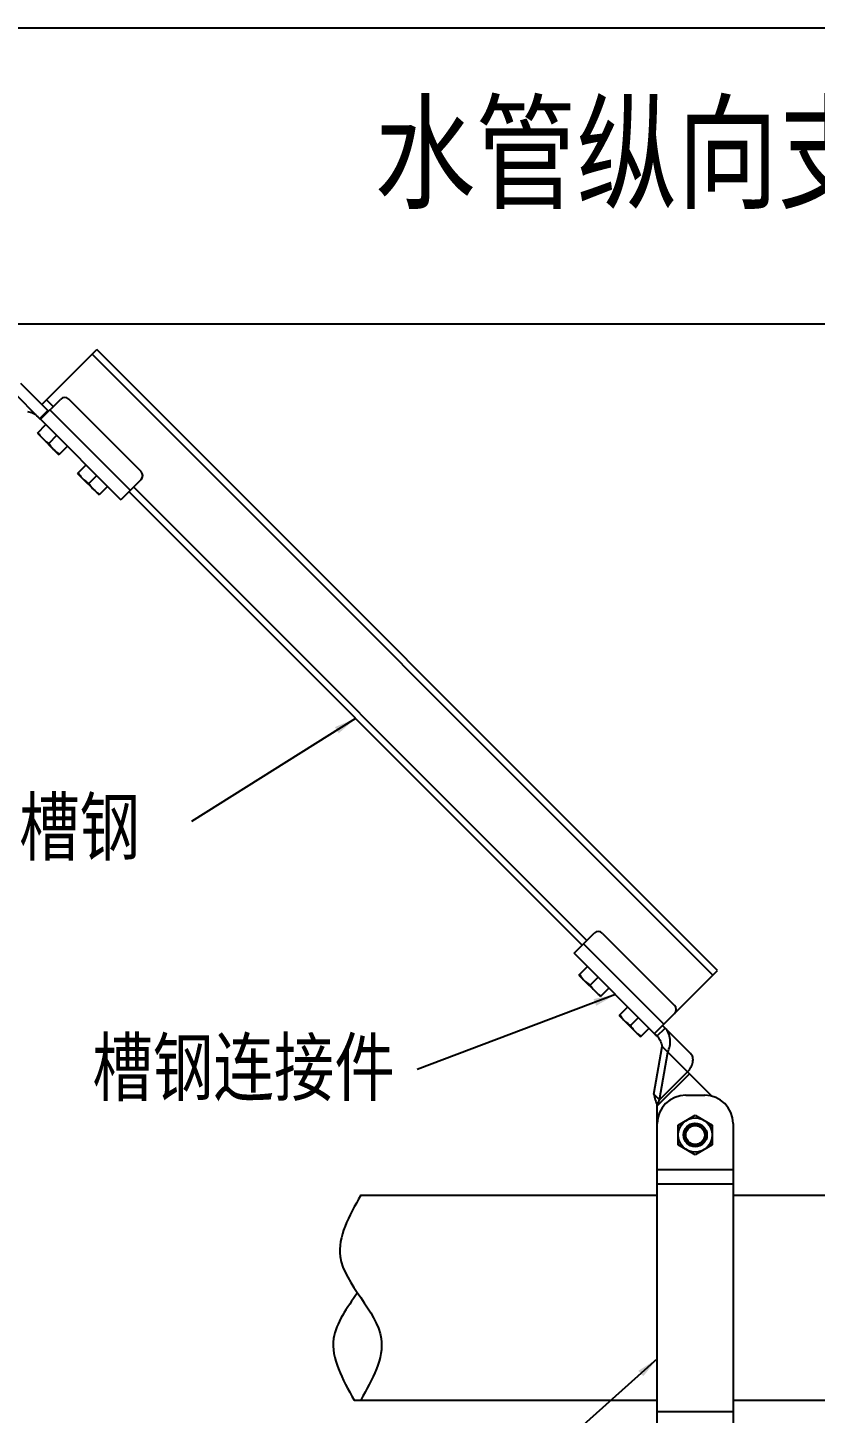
# Model space of a CAD drawing. Extents: x 54907 to 703237, y -798661 to -546661.
# Drawn here: x 378672 to 384016, y -584457 to -575062 of the extents above; entities that cross this region are included whole.
import ezdxf

# ---------------------------------------------------------------- set-up
doc = ezdxf.new("R2010")
doc.units = 0
doc.header["$LTSCALE"] = 1000
doc.header["$MEASUREMENT"] = 0
doc.layers.add('bz', color=2, linetype='Continuous')
doc.layers.add('DIM_SYMB', color=3, linetype='Continuous')
doc.styles.get("Standard").update_dxf_attribs({"font": 'gbenor.shx', "bigfont": 'gbcbig.shx'})
doc.dimstyles.get("Standard").update_dxf_attribs({"dimscale": 100, "dimtxt": 3.5, "dimasz": 1, "dimexe": 2.5, "dimexo": 3, "dimgap": 1.5, "dimtad": 1, "dimdec": 0, "dimzin": 0, "dimdsep": 46, "dimtxsty": 'Standard', "dimblk": 'ARCHTICK', "dimcen": 0.09, "dimadec": 0, "dimazin": 0, "dimtfac": 1, "dimtdec": 0, "dimtix": 1, "dimtmove": 2, "dimatfit": 3, "dimfxl": 0, "dimtolj": 1, "dimtzin": 0, "dimarcsym": 0})

# ---------------------------------------------------------------- blocks, each defined once
blk = doc.blocks.new('gfhhrryyfd')
at = {"linetype": 'Continuous'}
for p, q in [((3698896.3, -1741172.8), (3699144.9, -1740924.3)), ((3701930.9, -1743752.7), (3699123.7, -1740945.5)), ((3701952.1, -1743731.5), (3699144.9, -1740924.3)), ((3698799.8, -1741076.3), (3698925.6, -1741202)), ((3698763.4, -1741112.6), (3698889.2, -1741238.4)), ((3698890.6, -1741239.2), (3698981.2, -1741148.6)), ((3699344.9, -1741475.9), (3699017.6, -1741148.6)), ((3698923.1, -1741199.6), (3698886.7, -1741235.9)), ((3698947.9, -1741181.9), (3698917.6, -1741151.6)), ((3699296.4, -1741560.8), (3698932.7, -1741197)), ((3698875.7, -1741302.5), (3698914.5, -1741263.7)), ((3698890.3, -1741239.5), (3699254, -1741603.2)), ((3698875.7, -1741302.5), (3698972.7, -1741399.5)), ((3698963, -1741312.2), (3698927, -1741348.3)), ((3699011.5, -1741360.7), (3698972.7, -1741399.5)), ((3699057.6, -1741484.4), (3699096.4, -1741445.6)), ((3699057.6, -1741484.4), (3699154.6, -1741581.4)), ((3699144.9, -1741494.1), (3699108.8, -1741530.1)), ((3699344.9, -1741512.3), (3699254, -1741603.2)), ((3699193.4, -1741542.6), (3699154.6, -1741581.4)), ((3701339.8, -1743616.3), (3699290.4, -1741566.8)), ((3701361, -1743595.1), (3699311.6, -1741545.6)), ((3701303.5, -1743652.7), (3701394.4, -1743561.7)), ((3701430.8, -1743561.7), (3701758.1, -1743889.1)), ((3701678.4, -1744027.6), (3701303.5, -1743652.7)), ((3701345.9, -1743610.2), (3701709.6, -1743973.9)), ((3701325.3, -1743752.1), (3701364.1, -1743713.3)), ((3701325.3, -1743752.1), (3701422.3, -1743849.1)), ((3701412.6, -1743761.8), (3701376.5, -1743797.8)), ((3701668.9, -1744014.6), (3701952.1, -1743731.5)), ((3701461.1, -1743810.3), (3701422.3, -1743849.1)), ((3701507.1, -1743933.9), (3701545.9, -1743895.1)), ((3701507.1, -1743933.9), (3701604.1, -1744030.9)), ((3701594.4, -1743943.6), (3701558.4, -1743979.7)), ((3701642.9, -1743992.1), (3701604.1, -1744030.9)), ((3701678.4, -1744027.6), (3701714.8, -1743991.2)), ((3701703.5, -1743980), (3701830.4, -1744106.9)), ((3701664.2, -1744290.2), (3701701.2, -1744074.6)), ((3701701.2, -1744074.6), (3701925.7, -1744299.1)), ((3701689.9, -1744315.9), (3701726.9, -1744100.3)), ((3701679.9, -1744343.1), (3701824.8, -1744198.2)), ((3701816.2, -1744189.6), (3701689.9, -1744315.9)), ((3701664.2, -1744290.2), (3701689.9, -1744315.9)), ((3701679.9, -1745996.4), (3701679.9, -1744343.1)), ((3701808.5, -1744294.7), (3701894.2, -1744294.7)), ((3701774.2, -1744430.2), (3701851.3, -1744385.7)), ((3701851.3, -1744385.7), (3701928.5, -1744430.2)), ((3701774.2, -1744519.3), (3701774.2, -1744430.2)), ((3701835.4, -1744425.9), (3701835.2, -1744426)), ((3701877, -1744439.9), (3701876.9, -1744439.8)), ((3701891.6, -1744440.9), (3701891.7, -1744441)), ((3701891.7, -1744441), (3701891.7, -1744441.1)), ((3701928.5, -1744430.2), (3701928.5, -1744519.3)), ((3702022.8, -1744423.3), (3702022.8, -1745996.4)), ((3701851.3, -1744563.8), (3701774.2, -1744519.3)), ((3701928.5, -1744519.3), (3701851.3, -1744563.8)), ((3701887.4, -1744511.5), (3701887.3, -1744511.6)), ((3701887.5, -1744511.4), (3701887.4, -1744511.5)), ((3701887.4, -1744511.5), (3701887.4, -1744511.5)), ((3701887.4, -1744511.5), (3701887.4, -1744511.5)), ((3701887.8, -1744511.1), (3701887.7, -1744511.2)), ((3701887.7, -1744511.2), (3701887.7, -1744511.2)), ((3701887.7, -1744511.2), (3701887.7, -1744511.2)), ((3701887.9, -1744511), (3701887.8, -1744511.1)), ((3701887.8, -1744511.1), (3701887.8, -1744511.1)), ((3701887.8, -1744511.1), (3701887.8, -1744511.1)), ((3701888.2, -1744510.7), (3701888.1, -1744510.8)), ((3701888.3, -1744510.6), (3701888.2, -1744510.7)), ((3701888.2, -1744510.7), (3701888.2, -1744510.7)), ((3701903.7, -1744479.3), (3701903.7, -1744479.3)), ((3701903.7, -1744479.5), (3701903.7, -1744479.5)), ((3701903.8, -1744478.3), (3701903.8, -1744478.5)), ((3701903.8, -1744478.3), (3701903.8, -1744478.5)), ((3701679.9, -1744631), (3702022.8, -1744631)), ((3701679.9, -1744695.3), (3702022.8, -1744695.3)), ((3700338.3, -1744746.9), (3701679.9, -1744746.9)), ((3702022.8, -1744746.9), (3702708.6, -1744746.9)), ((3700308.4, -1745672.8), (3701679.9, -1745672.8)), ((3702022.8, -1745672.8), (3702687.2, -1745672.8)), ((3701679.9, -1745724.3), (3702022.8, -1745724.3))]:
    blk.add_line(p, q, dxfattribs=at)
for radius in [77.1, 53, 42.9]:
    blk.add_circle((3701851.3, -1744474.7), radius, dxfattribs=at)
for centre, radius, start, end in [((3698999.4, -1741166.7), 25.7, 45, 135), ((3699326.7, -1741494.1), 25.7, 315, 45), ((3701412.6, -1743579.9), 25.7, 45, 135), ((3701739.9, -1743907.3), 25.7, 315, 45), ((3701808.5, -1744423.3), 128.6, 90, 180), ((3701894.2, -1744423.3), 128.6, 0, 90), ((3701851.3, -1744474.7), 51.4, 108.09219, 105.53041), ((3701851.3, -1744474.7), 43.3, 53.78972, 143.12824), ((3701851.1, -1744474.6), 43, 142.82749, 143.12822), ((3701851.2, -1744474.7), 43.2, 140.32828, 142.82605), ((3701851.4, -1744474.8), 43.3, 139.12725, 140.32924), ((3701851.4, -1744474.8), 43.4, 138.70846, 139.12741), ((3701852.7, -1744474.1), 51.3, 107.2173, 109.79104), ((3701851.4, -1744474.6), 43.1, 52.51705, 53.7893), ((3701852.7, -1744475.4), 43, 55.33718, 55.67721), ((3701852.6, -1744475.5), 43.1, 54.1228, 55.3368), ((3701851.4, -1744474.7), 43.2, 51.24611, 52.5171), ((3701852.5, -1744475.6), 43.4, 52.0023, 54.1222), ((3701851.3, -1744474.7), 43.3, 50.58106, 51.24633), ((3701852.4, -1744475.8), 43.5, 50.43148, 52.00277), ((3701852.4, -1744475.8), 43.6, 50.04004, 50.43172), ((3701852.4, -1744475.8), 43.6, 49.19898, 50.04001), ((3701848.2, -1744470), 52.1, 32.67364, 34.93175), ((3701851.3, -1744474.7), 52.6, 356.06244, 41.06244), ((3701851.4, -1744474.6), 52.4, 39.98819, 41.06221), ((3701851.3, -1744474.7), 52.6, 38.79662, 39.79988), ((3701848.6, -1744469.8), 51.7, 23.90689, 32.68142), ((3701849.1, -1744469.6), 51.2, 23.32965, 23.88613), ((3701852.4, -1744473.7), 51.5, 312.88161, 313.20481), ((3701852.4, -1744473.7), 51.5, 313.52425, 313.92611), ((3701852.3, -1744473.6), 51.6, 314.16129, 318.95629), ((3701852.4, -1744473.6), 51.6, 318.9568, 320.02346), ((3701851.9, -1744473.3), 52.1, 320.06817, 352.31475), ((3701851.5, -1744473.2), 52.5, 352.26728, 353.08797), ((3701851.5, -1744474.7), 52.5, 354.83536, 355.91999), ((3701851.6, -1744473.2), 52.4, 353.40008, 354.29095), ((3701851.6, -1744473.2), 52.5, 353.08803, 353.36074), ((3701851.4, -1744474.7), 52.5, 354.42131, 354.78419)]:
    blk.add_arc(centre, radius, start, end, dxfattribs=at)
for points, knots in [([(3698879, -1741228.2), (3698872.5, -1741221.7), (3698857.6, -1741211.5), (3698840.3, -1741206.8), (3698832, -1741205.5)], [0, 0, 0, 0, 0.522516, 1, 1, 1, 1]), ([(3698890.6, -1741239.2), (3698890.5, -1741239.2), (3698889.9, -1741239.3), (3698889.5, -1741238.7), (3698889.2, -1741238.4)], [0, 0, 0, 0, 0.126775, 1, 1, 1, 1]), ([(3698878.5, -1741299.8), (3698880, -1741302.2), (3698886.5, -1741311.7), (3698893.9, -1741320.7), (3698900, -1741326.8)], [0, 0, 0, 0, 0.250789, 1, 1, 1, 1]), ([(3698900, -1741326.8), (3698906.1, -1741332.9), (3698915, -1741340.2), (3698924.5, -1741346.7), (3698927, -1741348.3)], [0, 0, 0, 0, 0.749211, 1, 1, 1, 1]), ([(3698927, -1741348.3), (3698928.5, -1741350.7), (3698935, -1741360.2), (3698942.4, -1741369.2), (3698948.5, -1741375.3)], [0, 0, 0, 0, 0.250789, 1, 1, 1, 1]), ([(3698948.5, -1741375.3), (3698954.6, -1741381.4), (3698963.5, -1741388.7), (3698973, -1741395.2), (3698975.4, -1741396.8)], [0, 0, 0, 0, 0.749211, 1, 1, 1, 1]), ([(3699060.3, -1741481.6), (3699061.9, -1741484.1), (3699068.4, -1741493.6), (3699075.7, -1741502.5), (3699081.8, -1741508.6)], [0, 0, 0, 0, 0.250789, 1, 1, 1, 1]), ([(3699081.8, -1741508.6), (3699087.9, -1741514.7), (3699096.9, -1741522.1), (3699106.4, -1741528.6), (3699108.8, -1741530.1)], [0, 0, 0, 0, 0.749211, 1, 1, 1, 1]), ([(3699108.8, -1741530.1), (3699110.4, -1741532.6), (3699116.9, -1741542.1), (3699124.2, -1741551), (3699130.3, -1741557.1)], [0, 0, 0, 0, 0.250789, 1, 1, 1, 1]), ([(3699130.3, -1741557.1), (3699136.4, -1741563.2), (3699145.4, -1741570.6), (3699154.9, -1741577.1), (3699157.3, -1741578.6)], [0, 0, 0, 0, 0.749211, 1, 1, 1, 1]), ([(3701328, -1743749.3), (3701329.6, -1743751.8), (3701336.1, -1743761.3), (3701343.4, -1743770.2), (3701349.5, -1743776.3)], [0, 0, 0, 0, 0.250789, 1, 1, 1, 1]), ([(3701349.5, -1743776.3), (3701355.6, -1743782.4), (3701364.6, -1743789.8), (3701374.1, -1743796.3), (3701376.5, -1743797.8)], [0, 0, 0, 0, 0.749211, 1, 1, 1, 1]), ([(3701376.5, -1743797.8), (3701378.1, -1743800.3), (3701384.6, -1743809.8), (3701391.9, -1743818.7), (3701398, -1743824.8)], [0, 0, 0, 0, 0.250789, 1, 1, 1, 1]), ([(3701398, -1743824.8), (3701404.1, -1743830.9), (3701413.1, -1743838.3), (3701422.6, -1743844.8), (3701425, -1743846.3)], [0, 0, 0, 0, 0.749211, 1, 1, 1, 1]), ([(3701509.9, -1743931.2), (3701511.4, -1743933.6), (3701517.9, -1743943.1), (3701525.3, -1743952.1), (3701531.4, -1743958.2)], [0, 0, 0, 0, 0.250789, 1, 1, 1, 1]), ([(3701531.4, -1743958.2), (3701537.5, -1743964.3), (3701546.4, -1743971.6), (3701555.9, -1743978.1), (3701558.4, -1743979.7)], [0, 0, 0, 0, 0.749211, 1, 1, 1, 1]), ([(3701558.4, -1743979.7), (3701559.9, -1743982.1), (3701566.4, -1743991.6), (3701573.8, -1744000.6), (3701579.9, -1744006.7)], [0, 0, 0, 0, 0.250789, 1, 1, 1, 1]), ([(3701579.9, -1744006.7), (3701586, -1744012.8), (3701594.9, -1744020.1), (3701604.4, -1744026.6), (3701606.9, -1744028.2)], [0, 0, 0, 0, 0.749211, 1, 1, 1, 1]), ([(3701678.4, -1744027.6), (3701676.9, -1744026.1), (3701674.1, -1744023.3), (3701670.8, -1744019.9), (3701667.7, -1744015.8), (3701668.9, -1744014.6)], [0, 0, 0, 0, 0.378665, 0.693291, 1, 1, 1, 1]), ([(3701678.4, -1744027.6), (3701684.9, -1744034.1), (3701695.1, -1744049.1), (3701699.8, -1744066.3), (3701701.2, -1744074.6)], [0, 0, 0, 0, 0.522516, 1, 1, 1, 1]), ([(3701726.9, -1744100.3), (3701731.2, -1744091.6), (3701737.6, -1744072.7), (3701739.5, -1744043), (3701732.5, -1744014.2), (3701721.5, -1743997.9), (3701714.8, -1743991.2)], [0, 0, 0, 0, 0.251282, 0.506922, 0.756761, 1, 1, 1, 1]), ([(3701816.2, -1744189.6), (3701822.4, -1744183.4), (3701832.9, -1744169.6), (3701841.6, -1744146.6), (3701841.7, -1744124.1), (3701834.9, -1744111.4), (3701830.4, -1744106.9)], [0, 0, 0, 0, 0.287971, 0.555344, 0.790532, 1, 1, 1, 1]), ([(3701664.2, -1744290.2), (3701665.7, -1744298.7), (3701670.7, -1744316.4), (3701676.7, -1744333.8), (3701679.9, -1744343.1)], [0, 0, 0, 0, 0.468219, 1, 1, 1, 1]), ([(3701679.9, -1744343.1), (3701680.6, -1744340.8), (3701683.6, -1744331.6), (3701686.9, -1744322.4), (3701689.9, -1744315.9)], [0, 0, 0, 0, 0.254643, 1, 1, 1, 1]), ([(3701835.2, -1744426), (3701829.8, -1744427.9), (3701819.6, -1744433.7), (3701808.1, -1744447.1), (3701801.7, -1744463.6), (3701801.4, -1744481.2), (3701807.3, -1744497.9), (3701818.5, -1744511.5), (3701833.9, -1744520.2), (3701845.6, -1744522), (3701851.3, -1744521.8)], [0, 0, 0, 0, 0.125057, 0.250088, 0.37511, 0.500112, 0.62511, 0.750088, 0.875051, 1, 1, 1, 1]), ([(3701876.6, -1744430), (3701872.4, -1744428.1), (3701863.4, -1744425.6), (3701849.3, -1744425.8), (3701835.9, -1744429.9), (3701828.2, -1744435.2), (3701824.8, -1744438.4)], [0, 0, 0, 0, 0.250246, 0.500331, 0.750262, 1, 1, 1, 1]), ([(3701851.3, -1744521.8), (3701855.8, -1744521.7), (3701864.8, -1744520.1), (3701877.1, -1744513.9), (3701887, -1744504.5), (3701893.7, -1744492.5), (3701896.7, -1744479.1), (3701895.5, -1744465.4), (3701890.2, -1744452.8), (3701884.3, -1744445.8), (3701880.9, -1744442.8)], [0, 0, 0, 0, 0.125035, 0.250056, 0.37507, 0.500071, 0.625066, 0.75005, 0.875024, 1, 1, 1, 1]), ([(3700338.3, -1744746.9), (3700285.6, -1744841), (3700158.4, -1745068.3), (3700518.2, -1745351.4), (3700391, -1745578.6), (3700338.3, -1745672.8)], [0, 0, 0, 0, 1016.586254, 2454.256321, 3470.842575, 3470.842575, 3470.842575, 3470.842575]), ([(3700323.4, -1745187.9), (3700277.1, -1745256.2), (3700161.3, -1745409.9), (3700255.7, -1745578.6), (3700308.4, -1745672.8)], [567.944908, 567.944908, 567.944908, 567.944908, 845.129587, 1195.193724, 1195.193724, 1195.193724, 1195.193724])]:
    blk.add_open_spline(points, degree=3, knots=knots, dxfattribs=at)
blk.add_open_spline([(3701824.8, -1744438.4), (3701821.6, -1744441.4), (3701818.9, -1744444.9), (3701816.7, -1744448.8)], degree=3, dxfattribs=at)
at = {"layer": 'bz'}
blk.add_line((3705956.8, -1740810), (3696128.4, -1740810), dxfattribs=at)
at = {"layer": 'DIM_SYMB'}
blk.add_lwpolyline([(3696128.4, -1739469.4), (3705956.8, -1739469.4), (3705956.8, -1747620.2), (3696128.4, -1747620.2)], close=True, dxfattribs=at)
at = {"attachment_point": 1}
for s, insert, char_height in [('{\\fSimHei|b0|i0|c134|p2;\\W0.8;\\C7;水管纵向支撑}', (3700401, -1739825), 418.176), ('{\\fSimSun|b0|i0|c134|p2;\\W0.8;C型槽钢}', (3698382.5, -1742956.1), 250.906), ('{\\fSimSun|b0|i0|c134|p2;\\W0.8;槽钢连接件}', (3699124, -1744043), 250.906)]:
    blk.add_mtext(s, dxfattribs=dict(at, insert=insert, char_height=char_height))
for points in [[(3700315.1, -1742591.6), (3699573.2, -1743057.8)], [(3701490.9, -1743840.1), (3700594.3, -1744179.1)], [(3701679.9, -1745486.2), (3700977.6, -1746113.7)]]:
    blk.add_leader(points, dimstyle='Standard', override={"dimgap": 20, "dimtad": 0})

msp = doc.modelspace()

# ---------------------------------------------------------------- block references
at = {"lineweight": -3, "xscale": 1.5, "yscale": 1.5, "zscale": 1.5}
msp.add_blockref('gfhhrryyfd', (-5169575.6, 2034142), dxfattribs=at)

doc.saveas('drawing.dxf')
